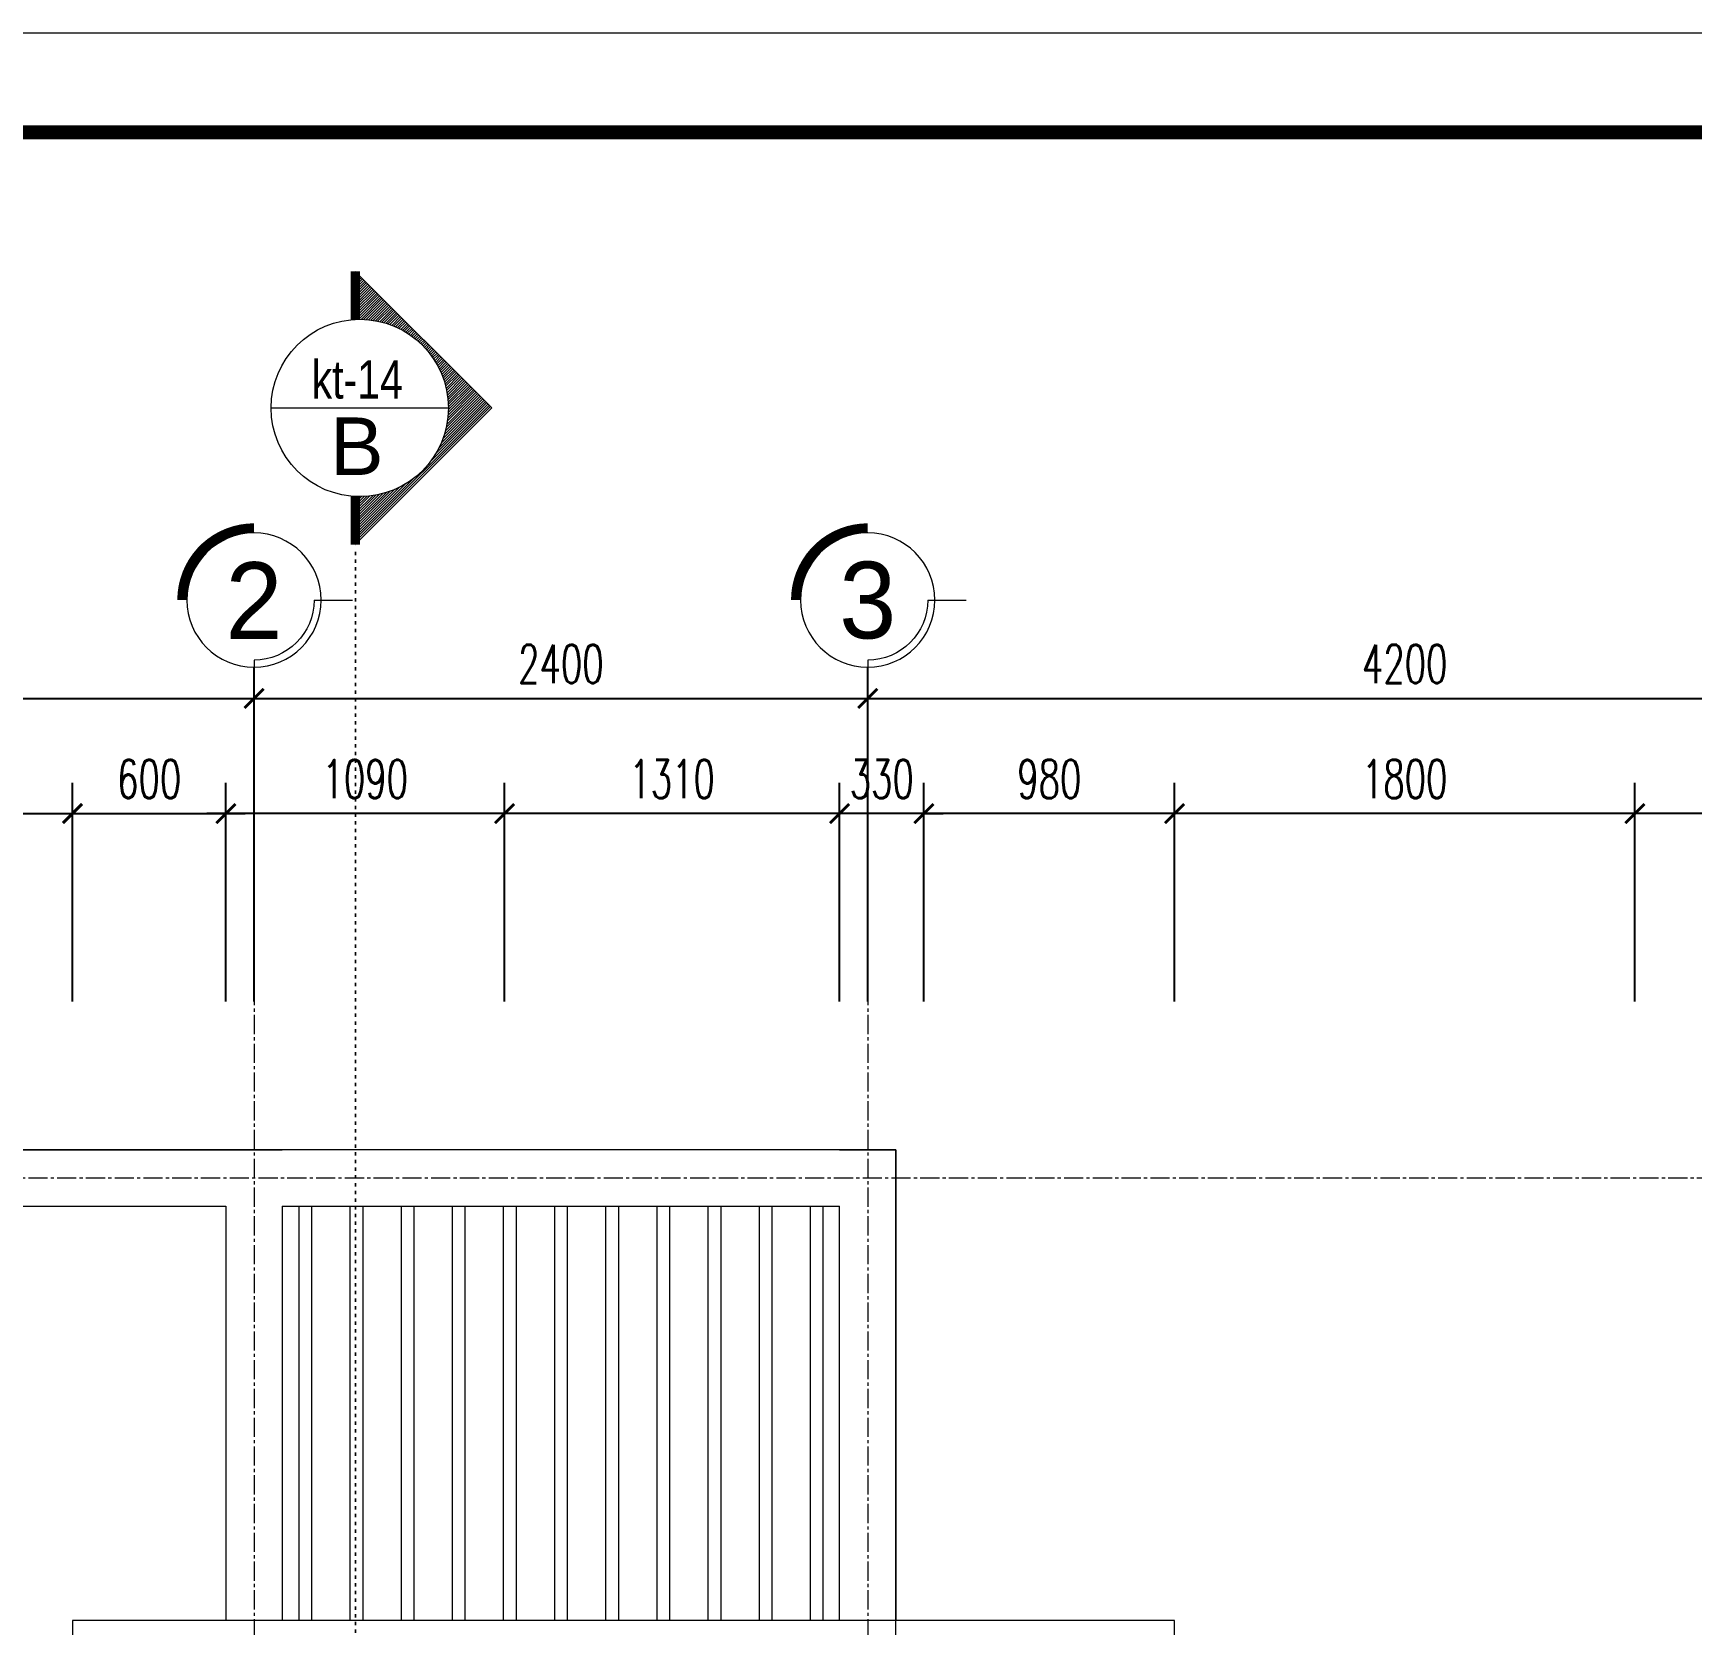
# Model space of a CAD drawing. Header units: millimetres. Extents: x -229618 to 2906, y -178063 to 96806.
# Drawn here: x -204117 to -197630, y -72771 to -66547 of the extents above; entities that cross this region are included whole.
import ezdxf
from ezdxf.enums import TextEntityAlignment as Align

# ---------------------------------------------------------------- set-up
doc = ezdxf.new("R2010")
doc.units = ezdxf.units.MM
doc.header["$LTSCALE"] = 200
doc.header["$MEASUREMENT"] = 0
doc.header["$PDMODE"] = 3
doc.header["$PDSIZE"] = 50
for name, pattern in [('ACAD_ISO07W100', [3, 0, -3]), ('CENTER2', [1.125, 0.75, -0.125, 0.125, -0.125]), ('HIDDEN2', [0.1875, 0.125, -0.0625])]:
    doc.linetypes.add(name, pattern=pattern)
doc.layers.get('0').update_dxf_attribs({"color": 95, "linetype": 'CONTINUOUS'})
doc.layers.get('DEFPOINTS').update_dxf_attribs({"linetype": 'CONTINUOUS'})
for name, color, linetype, lineweight in [('cat', 1, 'CONTINUOUS', 40), ('hatch', 250, 'CONTINUOUS', 5), ('KH cat', 2, 'HIDDEN2', 50), ('nho', 252, 'CONTINUOUS', 15), ('thay', 7, 'CONTINUOUS', 18), ('tim', 18, 'CENTER2', 9)]:
    doc.layers.add(name, color=color, linetype=linetype, lineweight=lineweight)
for name, color, linetype in [('DIM', 251, 'CONTINUOUS'), ('KHUNGTEN', 7, 'CONTINUOUS'), ('MANH', 9, 'CONTINUOUS'), ('TEXT', 33, 'CONTINUOUS')]:
    doc.layers.add(name, color=color, linetype=linetype)
doc.layers.add('in', color=203, linetype='CONTINUOUS', lineweight=5, plot=False)
doc.styles.add('Aria H iso', font='Vharial_0.ttf')
doc.styles.add('CHU HOA Day', font='Vharial_0.ttf')
doc.styles.add('CHUC HOA MANH', font='chhbg.shx', dxfattribs={"width": 0.8, "height": 250})
doc.styles.add('dam', font='Vhavanb_0.ttf', dxfattribs={"width": 0.9, "height": 450})
doc.styles.add('Scale', font='vnsimli.shx', dxfattribs={"width": 0.65, "bigfont": 'bigfont.shx'})
doc.dimstyles.new('Scale', dxfattribs={"dimscale": 75, "dimtxt": 2, "dimasz": 1, "dimexe": 1.6, "dimexo": 0, "dimgap": 0.8, "dimtad": 1, "dimdec": 0, "dimzin": 0, "dimdsep": 46, "dimtxsty": 'Scale', "dimblk": 'ARCHTICK', "dimcen": 0.1, "dimdle": 1, "dimclrd": 256, "dimclre": 256, "dimclrt": 3, "dimadec": 0, "dimazin": 0, "dimtfac": 1, "dimtdec": 0, "dimtix": 1, "dimtmove": 2, "dimatfit": 3, "dimldrblk": 'ARCHTICK', "dimfxl": 0, "dimtolj": 1, "dimtzin": 0, "dimarcsym": 0})

# ---------------------------------------------------------------- blocks, each defined once
blk = doc.blocks.new('KhungA3')
at = {"layer": 'KHUNGTEN', "color": 4, "const_width": 0.724}
blk.add_lwpolyline([(7.542, 8.987), (411.131, 8.987), (411.131, 295.639), (7.542, 295.639)], close=True, dxfattribs=at)
blk = doc.blocks.new('_ArchTick')
at = {"color": 0, "linetype": 'ByBlock', "const_width": 0.15}
blk.add_lwpolyline([(-0.5, -0.5), (0.5, 0.5)], dxfattribs=at)
blk = doc.blocks.new('*D1759')
at = {"layer": 'DEFPOINTS', "color": 0, "linetype": 'Continuous'}
for p in [(-203253, -69148.2), (-207153, -70333.3), (-203253, -70333.3)]:
    blk.add_point(p, dxfattribs=at)
at = {"layer": 'DIM', "linetype": 'Continuous', "lineweight": -2}
for p, q in [((-207153, -70333.3), (-207153, -69028.2)), ((-203253, -70333.3), (-203253, -69028.2)), ((-207228, -69148.2), (-203178, -69148.2))]:
    blk.add_line(p, q, dxfattribs=at)
at = {"layer": 'DIM', "linetype": 'Continuous', "lineweight": -2, "xscale": 75, "yscale": 75, "zscale": 75, "rotation": 180}
blk.add_blockref('_ArchTick', (-207153, -69148.2), dxfattribs=at)
at = {"layer": 'DIM', "linetype": 'Continuous', "lineweight": -2, "xscale": 75, "yscale": 75, "zscale": 75}
blk.add_blockref('_ArchTick', (-203253, -69148.2), dxfattribs=at)
at = {"layer": 'DIM', "color": 3, "linetype": 'Continuous', "insert": (-205203, -69013.2), "char_height": 150, "attachment_point": 5, "style": 'Scale'}
blk.add_mtext('\\A1;3900', dxfattribs=at)
blk = doc.blocks.new('*D1762')
at = {"layer": 'DEFPOINTS', "color": 0, "linetype": 'Continuous'}
for p in [(-196653, -69148.2), (-200853, -70333.3), (-196653, -70333.3)]:
    blk.add_point(p, dxfattribs=at)
at = {"layer": 'DIM', "linetype": 'Continuous', "lineweight": -2}
for p, q in [((-200853, -70333.3), (-200853, -69028.2)), ((-196653, -70333.3), (-196653, -69028.2)), ((-200928, -69148.2), (-196578, -69148.2))]:
    blk.add_line(p, q, dxfattribs=at)
at = {"layer": 'DIM', "linetype": 'Continuous', "lineweight": -2, "xscale": 75, "yscale": 75, "zscale": 75, "rotation": 180}
blk.add_blockref('_ArchTick', (-200853, -69148.2), dxfattribs=at)
at = {"layer": 'DIM', "linetype": 'Continuous', "lineweight": -2, "xscale": 75, "yscale": 75, "zscale": 75}
blk.add_blockref('_ArchTick', (-196653, -69148.2), dxfattribs=at)
at = {"layer": 'DIM', "color": 3, "linetype": 'Continuous', "insert": (-198753, -69013.2), "char_height": 150, "attachment_point": 5, "style": 'Scale'}
blk.add_mtext('\\A1;4200', dxfattribs=at)
blk = doc.blocks.new('tr')
at = {"layer": 'thay', "ltscale": 600}
for p, q in [((0, -200), (0, 0)), ((313.2, -513.2), (513.2, -513.2))]:
    blk.add_line(p, q, dxfattribs=at)
at = {"layer": 'thay', "ltscale": 600, "const_width": 50}
blk.add_lwpolyline([(-375, -513.2, 0.414214), (0, -888.2, 0.414214)], format="xyb", dxfattribs=at)
at = {"layer": 'thay', "ltscale": 600}
blk.add_circle((0, -513.2), 350, dxfattribs=at)
blk.add_arc((0, -513.2), 313.2, 0, 90, dxfattribs=at)
at = {"layer": 'TEXT', "linetype": 'Continuous', "style": 'Aria H iso'}
blk.add_attdef('A', text='', height=350, dxfattribs=at).set_placement((0, -670.6), align=Align.CENTER)
blk = doc.blocks.new('cad')
at = {"layer": 'hatch'}
h = blk.add_hatch(dxfattribs=at)
h.set_pattern_fill('ANSI31', color=256, scale=96.25, angle=-90, style=0)
h.set_pattern_definition([(225, (101783, 283734), (-8.50737846, 8.50737846), [])])
edge = h.paths.add_edge_path()
edge.add_ellipse((0, 0), major_axis=(-408, 408), ratio=1, start_angle=135, end_angle=137.8395)
edge.add_line((29, -577), (29, -890))
edge.add_line((29, -890), (-861, 0))
edge.add_line((-861, 0), (29, 890))
edge.add_line((29, 890), (29, 577))
edge.add_ellipse((0, 0), major_axis=(408, 408), ratio=1, start_angle=42.1605, end_angle=45)
edge.add_ellipse((0, 0), major_axis=(-408, 408), ratio=1, start_angle=-45, end_angle=135)
at = {"layer": 'cat', "color": 150, "linetype": 'Continuous', "const_width": 62.4}
for points in [[(29, 577), (29, 890)], [(29, -577), (29, -890)]]:
    blk.add_lwpolyline(points, dxfattribs=at)
at = {"layer": 'thay', "linetype": 'Continuous'}
for p in [(29, 890), (29, -890)]:
    blk.add_line(p, (-861, 0), dxfattribs=at)
at = {"layer": 'thay'}
blk.add_line((577, 0), (-578, 0), dxfattribs=at)
blk.add_circle((0, 0), 578, dxfattribs=at)
at = {"layer": 'TEXT'}
for tag, height, style, p in [('1', 375, 'CHU HOA Day', (-3, 87)), ('KT-00', 250, 'Aria H iso', (14, -309))]:
    blk.add_attdef(tag, text='', height=height, dxfattribs=dict(at, style=style)).set_placement(p, align=Align.CENTER)
blk = doc.blocks.new('*D1982')
at = {"layer": 'DEFPOINTS', "color": 0, "linetype": 'Continuous'}
for p in [(-203963, -69598.2), (-204643, -70333.3), (-203963, -70333.3)]:
    blk.add_point(p, dxfattribs=at)
at = {"layer": 'DIM', "linetype": 'Continuous', "lineweight": -2}
for p, q in [((-204643, -70333.3), (-204643, -69478.2)), ((-203963, -70333.3), (-203963, -69478.2)), ((-204718, -69598.2), (-203888, -69598.2))]:
    blk.add_line(p, q, dxfattribs=at)
at = {"layer": 'DIM', "linetype": 'Continuous', "lineweight": -2, "xscale": 75, "yscale": 75, "zscale": 75, "rotation": 180}
blk.add_blockref('_ArchTick', (-204643, -69598.2), dxfattribs=at)
at = {"layer": 'DIM', "linetype": 'Continuous', "lineweight": -2, "xscale": 75, "yscale": 75, "zscale": 75}
blk.add_blockref('_ArchTick', (-203963, -69598.2), dxfattribs=at)
at = {"layer": 'DIM', "color": 3, "linetype": 'Continuous', "insert": (-204303, -69463.2), "char_height": 150, "attachment_point": 5, "style": 'Scale'}
blk.add_mtext('\\A1;680', dxfattribs=at)
blk = doc.blocks.new('*D1985')
at = {"layer": 'DEFPOINTS', "color": 0, "linetype": 'Continuous'}
for p in [(-203363, -69598.2), (-203963, -70333.3), (-203363, -70333.3)]:
    blk.add_point(p, dxfattribs=at)
at = {"layer": 'DIM', "linetype": 'Continuous', "lineweight": -2}
for p, q in [((-203963, -70333.3), (-203963, -69478.2)), ((-203363, -70333.3), (-203363, -69478.2)), ((-204038, -69598.2), (-203288, -69598.2))]:
    blk.add_line(p, q, dxfattribs=at)
at = {"layer": 'DIM', "linetype": 'Continuous', "lineweight": -2, "xscale": 75, "yscale": 75, "zscale": 75, "rotation": 180}
blk.add_blockref('_ArchTick', (-203963, -69598.2), dxfattribs=at)
at = {"layer": 'DIM', "linetype": 'Continuous', "lineweight": -2, "xscale": 75, "yscale": 75, "zscale": 75}
blk.add_blockref('_ArchTick', (-203363, -69598.2), dxfattribs=at)
at = {"layer": 'DIM', "color": 3, "linetype": 'Continuous', "insert": (-203663, -69463.2), "char_height": 150, "attachment_point": 5, "style": 'Scale'}
blk.add_mtext('\\A1;600', dxfattribs=at)
blk = doc.blocks.new('*D1987')
at = {"layer": 'DEFPOINTS', "color": 0, "linetype": 'Continuous'}
for p in [(-197853, -69598.2), (-197853, -70333.3), (-196763, -70333.3)]:
    blk.add_point(p, dxfattribs=at)
at = {"layer": 'DIM', "linetype": 'Continuous', "lineweight": -2}
for p, q in [((-197853, -70333.3), (-197853, -69478.2)), ((-196763, -70333.3), (-196763, -69478.2)), ((-196688, -69598.2), (-197928, -69598.2))]:
    blk.add_line(p, q, dxfattribs=at)
at = {"layer": 'DIM', "linetype": 'Continuous', "lineweight": -2, "xscale": 75, "yscale": 75, "zscale": 75, "rotation": 180}
blk.add_blockref('_ArchTick', (-197853, -69598.2), dxfattribs=at)
at = {"layer": 'DIM', "linetype": 'Continuous', "lineweight": -2, "xscale": 75, "yscale": 75, "zscale": 75}
blk.add_blockref('_ArchTick', (-196763, -69598.2), dxfattribs=at)
at = {"layer": 'DIM', "color": 3, "linetype": 'Continuous', "insert": (-197308, -69463.2), "char_height": 150, "attachment_point": 5, "style": 'Scale'}
blk.add_mtext('\\A1;1090', dxfattribs=at)
blk = doc.blocks.new('*D1988')
at = {"layer": 'DEFPOINTS', "color": 0, "linetype": 'Continuous'}
for p in [(-199653, -69598.2), (-199653, -70333.3), (-197853, -70333.3)]:
    blk.add_point(p, dxfattribs=at)
at = {"layer": 'DIM', "linetype": 'Continuous', "lineweight": -2}
for p, q in [((-199653, -70333.3), (-199653, -69478.2)), ((-197853, -70333.3), (-197853, -69478.2)), ((-197778, -69598.2), (-199728, -69598.2))]:
    blk.add_line(p, q, dxfattribs=at)
at = {"layer": 'DIM', "linetype": 'Continuous', "lineweight": -2, "xscale": 75, "yscale": 75, "zscale": 75, "rotation": 180}
blk.add_blockref('_ArchTick', (-199653, -69598.2), dxfattribs=at)
at = {"layer": 'DIM', "linetype": 'Continuous', "lineweight": -2, "xscale": 75, "yscale": 75, "zscale": 75}
blk.add_blockref('_ArchTick', (-197853, -69598.2), dxfattribs=at)
at = {"layer": 'DIM', "color": 3, "linetype": 'Continuous', "insert": (-198753, -69463.2), "char_height": 150, "attachment_point": 5, "style": 'Scale'}
blk.add_mtext('\\A1;1800', dxfattribs=at)
blk = doc.blocks.new('*D1989')
at = {"layer": 'DEFPOINTS', "color": 0, "linetype": 'Continuous'}
for p in [(-200633, -69598.2), (-200633, -70333.3), (-199653, -70333.3)]:
    blk.add_point(p, dxfattribs=at)
at = {"layer": 'DIM', "linetype": 'Continuous', "lineweight": -2}
for p, q in [((-200633, -70333.3), (-200633, -69478.2)), ((-199653, -70333.3), (-199653, -69478.2)), ((-199578, -69598.2), (-200708, -69598.2))]:
    blk.add_line(p, q, dxfattribs=at)
at = {"layer": 'DIM', "linetype": 'Continuous', "lineweight": -2, "xscale": 75, "yscale": 75, "zscale": 75, "rotation": 180}
blk.add_blockref('_ArchTick', (-200633, -69598.2), dxfattribs=at)
at = {"layer": 'DIM', "linetype": 'Continuous', "lineweight": -2, "xscale": 75, "yscale": 75, "zscale": 75}
blk.add_blockref('_ArchTick', (-199653, -69598.2), dxfattribs=at)
at = {"layer": 'DIM', "color": 3, "linetype": 'Continuous', "insert": (-200143, -69463.2), "char_height": 150, "attachment_point": 5, "style": 'Scale'}
blk.add_mtext('\\A1;980', dxfattribs=at)
blk = doc.blocks.new('*D1990')
at = {"layer": 'DEFPOINTS', "color": 0, "linetype": 'Continuous'}
for p in [(-200963, -69598.2), (-200963, -70333.3), (-200633, -70333.3)]:
    blk.add_point(p, dxfattribs=at)
at = {"layer": 'DIM', "linetype": 'Continuous', "lineweight": -2}
for p, q in [((-200963, -70333.3), (-200963, -69478.2)), ((-200633, -70333.3), (-200633, -69478.2)), ((-200963, -69598.2), (-201038, -69598.2)), ((-200633, -69598.2), (-200963, -69598.2)), ((-200633, -69598.2), (-200558, -69598.2))]:
    blk.add_line(p, q, dxfattribs=at)
at = {"layer": 'DIM', "linetype": 'Continuous', "lineweight": -2, "xscale": 75, "yscale": 75, "zscale": 75}
blk.add_blockref('_ArchTick', (-200963, -69598.2), dxfattribs=at)
at = {"layer": 'DIM', "linetype": 'Continuous', "lineweight": -2, "xscale": 75, "yscale": 75, "zscale": 75, "rotation": 180}
blk.add_blockref('_ArchTick', (-200633, -69598.2), dxfattribs=at)
at = {"layer": 'DIM', "color": 3, "linetype": 'Continuous', "insert": (-200798, -69463.2), "char_height": 150, "attachment_point": 5, "style": 'Scale'}
blk.add_mtext('\\A1;330', dxfattribs=at)
blk = doc.blocks.new('*D1991')
at = {"layer": 'DEFPOINTS', "color": 0, "linetype": 'Continuous'}
for p in [(-202273, -69598.2), (-202273, -70333.3), (-200963, -70333.3)]:
    blk.add_point(p, dxfattribs=at)
at = {"layer": 'DIM', "linetype": 'Continuous', "lineweight": -2}
for p, q in [((-202273, -70333.3), (-202273, -69478.2)), ((-200963, -70333.3), (-200963, -69478.2)), ((-200888, -69598.2), (-202348, -69598.2))]:
    blk.add_line(p, q, dxfattribs=at)
at = {"layer": 'DIM', "linetype": 'Continuous', "lineweight": -2, "xscale": 75, "yscale": 75, "zscale": 75, "rotation": 180}
blk.add_blockref('_ArchTick', (-202273, -69598.2), dxfattribs=at)
at = {"layer": 'DIM', "linetype": 'Continuous', "lineweight": -2, "xscale": 75, "yscale": 75, "zscale": 75}
blk.add_blockref('_ArchTick', (-200963, -69598.2), dxfattribs=at)
at = {"layer": 'DIM', "color": 3, "linetype": 'Continuous', "insert": (-201618, -69463.2), "char_height": 150, "attachment_point": 5, "style": 'Scale'}
blk.add_mtext('\\A1;1310', dxfattribs=at)
blk = doc.blocks.new('*D1992')
at = {"layer": 'DEFPOINTS', "color": 0, "linetype": 'Continuous'}
for p in [(-203363, -69598.2), (-203363, -70333.3), (-202273, -70333.3)]:
    blk.add_point(p, dxfattribs=at)
at = {"layer": 'DIM', "linetype": 'Continuous', "lineweight": -2}
for p, q in [((-203363, -70333.3), (-203363, -69478.2)), ((-202273, -70333.3), (-202273, -69478.2)), ((-202198, -69598.2), (-203438, -69598.2))]:
    blk.add_line(p, q, dxfattribs=at)
at = {"layer": 'DIM', "linetype": 'Continuous', "lineweight": -2, "xscale": 75, "yscale": 75, "zscale": 75, "rotation": 180}
blk.add_blockref('_ArchTick', (-203363, -69598.2), dxfattribs=at)
at = {"layer": 'DIM', "linetype": 'Continuous', "lineweight": -2, "xscale": 75, "yscale": 75, "zscale": 75}
blk.add_blockref('_ArchTick', (-202273, -69598.2), dxfattribs=at)
at = {"layer": 'DIM', "color": 3, "linetype": 'Continuous', "insert": (-202818, -69463.2), "char_height": 150, "attachment_point": 5, "style": 'Scale'}
blk.add_mtext('\\A1;1090', dxfattribs=at)
blk = doc.blocks.new('*D2075')
at = {"layer": 'DEFPOINTS', "color": 0, "linetype": 'Continuous'}
for p in [(-200853, -69148.2), (-203253, -70333.3), (-200853, -70333.3)]:
    blk.add_point(p, dxfattribs=at)
at = {"layer": 'DIM', "linetype": 'Continuous', "lineweight": -2}
for p, q in [((-203253, -70333.3), (-203253, -69028.2)), ((-200853, -70333.3), (-200853, -69028.2)), ((-203328, -69148.2), (-200778, -69148.2))]:
    blk.add_line(p, q, dxfattribs=at)
at = {"layer": 'DIM', "linetype": 'Continuous', "lineweight": -2, "xscale": 75, "yscale": 75, "zscale": 75, "rotation": 180}
blk.add_blockref('_ArchTick', (-203253, -69148.2), dxfattribs=at)
at = {"layer": 'DIM', "linetype": 'Continuous', "lineweight": -2, "xscale": 75, "yscale": 75, "zscale": 75}
blk.add_blockref('_ArchTick', (-200853, -69148.2), dxfattribs=at)
at = {"layer": 'DIM', "color": 3, "linetype": 'Continuous', "insert": (-202053, -69013.2), "char_height": 150, "attachment_point": 5, "style": 'Scale'}
blk.add_mtext('\\A1;2400', dxfattribs=at)

msp = doc.modelspace()

# ---------------------------------------------------------------- linework, layer by layer
at = {"layer": 'in', "linetype": 'Continuous'}
msp.add_lwpolyline([(-217616.4, -88821.6), (-186113.1, -88821.6), (-186113.1, -66546.6), (-217616.4, -66546.6)], close=True, dxfattribs=at)
at = {"layer": 'KH cat', "linetype": 'ACAD_ISO07W100', "ltscale": 0.05}
msp.add_line((-202856.5, -83480.8), (-202856.5, -68546.2), dxfattribs=at)
at = {"layer": 'nho', "linetype": 'Continuous'}
for p, q in [((-203078, -71133.2), (-203078, -72753.2)), ((-203028, -71133.2), (-203028, -72753.2)), ((-202878, -71133.2), (-202878, -72753.2)), ((-202828, -71133.2), (-202828, -72753.2)), ((-202678, -71133.2), (-202678, -72753.2)), ((-202628, -71133.2), (-202628, -72753.2)), ((-202478, -71133.2), (-202478, -72753.2)), ((-202428, -71133.2), (-202428, -72753.2)), ((-202278, -71133.2), (-202278, -72753.2)), ((-202228, -71133.2), (-202228, -72753.2)), ((-202078, -71133.2), (-202078, -72753.2)), ((-202028, -71133.2), (-202028, -72753.2)), ((-201878, -71133.2), (-201878, -72753.2)), ((-201828, -71133.2), (-201828, -72753.2)), ((-201678, -71133.2), (-201678, -72753.2)), ((-201628, -71133.2), (-201628, -72753.2)), ((-201478, -71133.2), (-201478, -72753.2)), ((-201428, -71133.2), (-201428, -72753.2)), ((-201278, -71133.2), (-201278, -72753.2)), ((-201228, -71133.2), (-201228, -72753.2)), ((-201078, -71133.2), (-201078, -72753.2)), ((-201028, -71133.2), (-201028, -72753.2))]:
    msp.add_line(p, q, dxfattribs=at)
at = {"layer": 'thay', "linetype": 'Continuous'}
for p, q in [((-207263, -70913.2), (-203143, -70913.2)), ((-200963, -70913.2), (-203143, -70913.2)), ((-207263, -71133.2), (-203363, -71133.2)), ((-203363, -71133.2), (-203363, -72753.2)), ((-203143, -71133.2), (-200963, -71133.2)), ((-203143, -71133.2), (-203143, -72753.2))]:
    msp.add_line(p, q, dxfattribs=at)
for points in [[(-200743, -72863.2), (-200743, -70913.2), (-207263, -70913.2), (-207263, -74063.2)], [(-200963, -70913.2), (-200743, -70913.2), (-200743, -72753.2), (-200963, -72753.2), (-200963, -71133.2)], [(-199653, -72863.2), (-199653, -72753.2), (-203963, -72753.2), (-203963, -72973.2)]]:
    msp.add_lwpolyline(points, dxfattribs=at)
at = {"layer": 'tim', "ltscale": 0.5}
for p, q in [((-203253, -69148.2), (-203253, -82730.2)), ((-200853, -69148.2), (-200853, -82730.2)), ((-211222.8, -71023.2), (-192365, -71023.2))]:
    msp.add_line(p, q, dxfattribs=at)

# ---------------------------------------------------------------- block references
at = {"layer": 'KHUNGTEN', "xscale": 75, "yscale": 75, "zscale": 75.00000000000009}
msp.add_blockref('KhungA3', (-217336, -89107.6), dxfattribs=at)
at = {"layer": 'MANH', "xscale": -0.75, "yscale": 0.75, "zscale": 0.75, "rotation": 180}
for p in [(-203253, -69148.2), (-200853, -69148.2)]:
    msp.add_blockref('tr', p, dxfattribs=at)
at = {"layer": 'TEXT', "linetype": 'Continuous'}
ref = msp.add_blockref('cad', (-202839.4, -68012.2), dxfattribs=dict(at, xscale=0.5999999998603016, yscale=0.5999999999767169, zscale=0.6, rotation=180))
ref.add_attrib('1', 'b', dxfattribs={"height": 225, "style": 'CHU HOA Day'}).set_placement((-202850.9, -68274.3), align=Align.CENTER)
ref.add_attrib('KT-00', 'kt-14', dxfattribs={"color": 3, "height": 150, "style": 'CHUC HOA MANH', "width": 0.8}).set_placement((-202849.3, -67975.6), align=Align.CENTER)

# ---------------------------------------------------------------- texts
at = {"layer": 'TEXT', "linetype": 'Continuous', "style": 'dam'}
for s, p in [('2', (-203253, -68763.3)), ('3', (-200853, -68763.3))]:
    msp.add_text(s, height=300, dxfattribs=at).set_placement(p, align=Align.MIDDLE)

# ---------------------------------------------------------------- dimensions: what is measured, and where the dimension line sits
at = {"layer": 'DIM', "linetype": 'Continuous'}
for base, p1, p2, picture, middle in [((-203253, -69148.2), (-207153, -70333.3), (-203253, -70333.3), '*D1759', (-205203, -69013.2)), ((-196653, -69148.2), (-200853, -70333.3), (-196653, -70333.3), '*D1762', (-198753, -69013.2))]:
    dim = msp.add_linear_dim(base=base, p1=p1, p2=p2, dimstyle='Scale', dxfattribs=at)
    dim.commit()
    dim.dimension.update_dxf_attribs({"geometry": picture, "text_midpoint": middle})
for base, p1, p2, picture, middle in [((-200853, -69148.2), (-203253, -70333.3), (-200853, -70333.3), '*D2075', (-202053, -69013.2)), ((-203963, -69598.2), (-204643, -70333.3), (-203963, -70333.3), '*D1982', (-204303, -69463.2)), ((-203363, -69598.2), (-203963, -70333.3), (-203363, -70333.3), '*D1985', (-203663, -69463.2)), ((-203363, -69598.2), (-202273, -70333.3), (-203363, -70333.3), '*D1992', (-202818, -69463.2)), ((-202273, -69598.2), (-200963, -70333.3), (-202273, -70333.3), '*D1991', (-201618, -69463.2)), ((-200963, -69598.2), (-200633, -70333.3), (-200963, -70333.3), '*D1990', (-200798, -69463.2)), ((-200633, -69598.2), (-199653, -70333.3), (-200633, -70333.3), '*D1989', (-200143, -69463.2)), ((-199653, -69598.2), (-197853, -70333.3), (-199653, -70333.3), '*D1988', (-198753, -69463.2)), ((-197853, -69598.2), (-196763, -70333.3), (-197853, -70333.3), '*D1987', (-197308, -69463.2))]:
    dim = msp.add_linear_dim(base=base, p1=p1, p2=p2, dimstyle='Scale', override={"dimfxl": 70}, dxfattribs=at)
    dim.commit()
    dim.dimension.update_dxf_attribs({"geometry": picture, "text_midpoint": middle})

doc.saveas('drawing.dxf')
